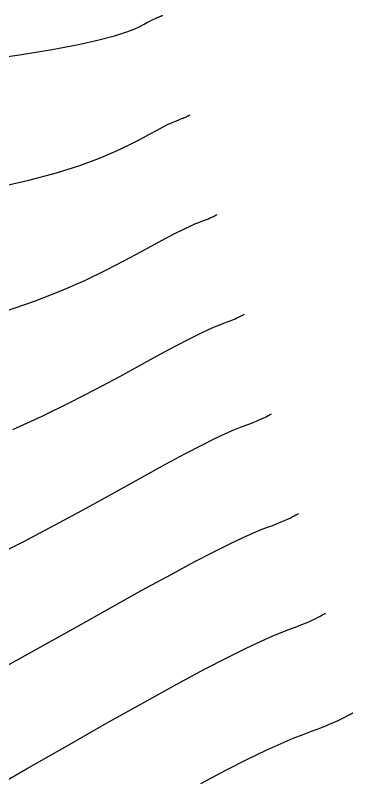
# Model space of a CAD drawing. Header units: millimetres. Extents: x 524954 to 526204, y 9523489 to 9524010.
# Drawn here: x 526100.85 to 526106.96, y 9523817.82 to 9523831.64 of the extents above; entities that cross this region are included whole.
import ezdxf

# ---------------------------------------------------------------- set-up
doc = ezdxf.new("R2010")
doc.units = ezdxf.units.MM
for name, color, linetype in [('CN_01_00', 3, 'Continuous'), ('CN_02_00', 4, 'Continuous'), ('CN_05_00', 6, 'Continuous'), ('CN_10_00', 1, 'Continuous')]:
    doc.layers.add(name, color=color, linetype=linetype)

msp = doc.modelspace()

# ---------------------------------------------------------------- linework, layer by layer
at = {"layer": 'CN_01_00', "flags": 128}
for points, elevation in [([(526100.205, 9523830.814), (526100.927, 9523830.919), (526101.521, 9523831.017), (526101.996, 9523831.107), (526102.366, 9523831.188), (526102.647, 9523831.261), (526102.854, 9523831.327), (526103.003, 9523831.384), (526103.108, 9523831.434), (526103.186, 9523831.475), (526103.249, 9523831.509), (526103.301, 9523831.536), (526103.343, 9523831.557), (526103.376, 9523831.573), (526103.403, 9523831.584), (526103.424, 9523831.593), (526103.44, 9523831.599), (526103.454, 9523831.604), (526103.466, 9523831.609), (526103.476, 9523831.613), (526103.485, 9523831.617), (526103.493, 9523831.62), (526103.499, 9523831.624), (526103.505, 9523831.626), (526103.509, 9523831.629), (526103.513, 9523831.631), (526103.516, 9523831.632), (526103.518, 9523831.633), (526103.519, 9523831.634), (526103.52, 9523831.635), (526103.521, 9523831.635), (526103.521, 9523831.635), (526103.521, 9523831.635), (526103.521, 9523831.635)], 301), ([(526100.678, 9523826.274), (526101.203, 9523826.455), (526101.68, 9523826.642), (526102.11, 9523826.831), (526102.494, 9523827.015), (526102.833, 9523827.19), (526103.129, 9523827.349), (526103.381, 9523827.487), (526103.592, 9523827.6), (526103.765, 9523827.69), (526103.906, 9523827.76), (526104.019, 9523827.814), (526104.107, 9523827.853), (526104.177, 9523827.882), (526104.233, 9523827.903), (526104.278, 9523827.92), (526104.318, 9523827.935), (526104.353, 9523827.949), (526104.383, 9523827.962), (526104.409, 9523827.974), (526104.431, 9523827.985), (526104.449, 9523827.994), (526104.464, 9523828.002), (526104.476, 9523828.008), (526104.486, 9523828.013), (526104.493, 9523828.017), (526104.498, 9523828.02), (526104.501, 9523828.022), (526104.503, 9523828.023), (526104.504, 9523828.023), (526104.505, 9523828.023), (526104.505, 9523828.023)], 299), ([(526100.41, 9523821.803), (526100.994, 9523822.096), (526101.573, 9523822.4), (526102.134, 9523822.704), (526102.664, 9523822.995), (526103.149, 9523823.264), (526103.576, 9523823.499), (526103.935, 9523823.692), (526104.23, 9523823.845), (526104.469, 9523823.964), (526104.661, 9523824.055), (526104.812, 9523824.121), (526104.931, 9523824.17), (526105.025, 9523824.206), (526105.103, 9523824.235), (526105.17, 9523824.262), (526105.23, 9523824.286), (526105.281, 9523824.308), (526105.325, 9523824.328), (526105.363, 9523824.346), (526105.394, 9523824.361), (526105.419, 9523824.375), (526105.44, 9523824.386), (526105.456, 9523824.394), (526105.468, 9523824.401), (526105.477, 9523824.405), (526105.482, 9523824.409), (526105.486, 9523824.41), (526105.488, 9523824.411), (526105.488, 9523824.412), (526105.488, 9523824.412)], 297)]:
    msp.add_lwpolyline(points, dxfattribs=dict(at, elevation=elevation))
at = {"layer": 'CN_02_00', "flags": 128}
for points, elevation in [([(526100.806, 9523824.129), (526101.337, 9523824.369), (526101.842, 9523824.616), (526102.314, 9523824.859), (526102.749, 9523825.092), (526103.139, 9523825.306), (526103.478, 9523825.493), (526103.763, 9523825.646), (526103.998, 9523825.768), (526104.188, 9523825.862), (526104.34, 9523825.934), (526104.46, 9523825.987), (526104.554, 9523826.026), (526104.629, 9523826.055), (526104.691, 9523826.078), (526104.744, 9523826.098), (526104.791, 9523826.118), (526104.832, 9523826.135), (526104.867, 9523826.151), (526104.897, 9523826.165), (526104.922, 9523826.178), (526104.942, 9523826.188), (526104.958, 9523826.197), (526104.971, 9523826.204), (526104.98, 9523826.209), (526104.987, 9523826.213), (526104.992, 9523826.215), (526104.995, 9523826.217), (526104.996, 9523826.217), (526104.997, 9523826.218), (526104.997, 9523826.218)], 298), ([(526100.651, 9523819.823), (526101.305, 9523820.185), (526101.954, 9523820.548), (526102.579, 9523820.898), (526103.159, 9523821.222), (526103.673, 9523821.505), (526104.106, 9523821.738), (526104.462, 9523821.922), (526104.751, 9523822.066), (526104.982, 9523822.175), (526105.164, 9523822.256), (526105.308, 9523822.315), (526105.421, 9523822.358), (526105.515, 9523822.393), (526105.597, 9523822.425), (526105.668, 9523822.454), (526105.73, 9523822.481), (526105.783, 9523822.505), (526105.828, 9523822.526), (526105.866, 9523822.545), (526105.897, 9523822.561), (526105.922, 9523822.575), (526105.941, 9523822.585), (526105.956, 9523822.593), (526105.966, 9523822.598), (526105.973, 9523822.602), (526105.977, 9523822.604), (526105.979, 9523822.605), (526105.98, 9523822.606), (526105.98, 9523822.606)], 296), ([(526104.211, 9523817.716), (526104.678, 9523817.962), (526105.071, 9523818.161), (526105.398, 9523818.318), (526105.667, 9523818.441), (526105.887, 9523818.535), (526106.067, 9523818.606), (526106.215, 9523818.662), (526106.34, 9523818.709), (526106.449, 9523818.751), (526106.545, 9523818.79), (526106.628, 9523818.826), (526106.699, 9523818.858), (526106.76, 9523818.887), (526106.811, 9523818.913), (526106.852, 9523818.934), (526106.885, 9523818.952), (526106.911, 9523818.966), (526106.931, 9523818.976), (526106.945, 9523818.984), (526106.954, 9523818.989), (526106.96, 9523818.992), (526106.962, 9523818.994), (526106.964, 9523818.994), (526106.964, 9523818.994)], 294)]:
    msp.add_lwpolyline(points, dxfattribs=dict(at, elevation=elevation))
at = {"layer": 'CN_05_00', "elevation": 295, "flags": 128}
msp.add_lwpolyline([(526100.329, 9523817.564), (526101.055, 9523817.981), (526101.79, 9523818.401), (526102.507, 9523818.808), (526103.179, 9523819.185), (526103.777, 9523819.515), (526104.282, 9523819.786), (526104.697, 9523820.001), (526105.034, 9523820.169), (526105.304, 9523820.296), (526105.517, 9523820.39), (526105.684, 9523820.459), (526105.818, 9523820.51), (526105.927, 9523820.551), (526106.023, 9523820.588), (526106.106, 9523820.622), (526106.179, 9523820.653), (526106.241, 9523820.682), (526106.294, 9523820.707), (526106.338, 9523820.729), (526106.375, 9523820.748), (526106.404, 9523820.763), (526106.426, 9523820.775), (526106.443, 9523820.785), (526106.455, 9523820.791), (526106.463, 9523820.795), (526106.468, 9523820.798), (526106.471, 9523820.8), (526106.472, 9523820.8), (526106.472, 9523820.8)], dxfattribs=at)
at = {"layer": 'CN_10_00', "elevation": 300, "flags": 128}
msp.add_lwpolyline([(526100.515, 9523828.512), (526101.099, 9523828.645), (526101.599, 9523828.781), (526102.023, 9523828.915), (526102.378, 9523829.046), (526102.674, 9523829.171), (526102.918, 9523829.287), (526103.119, 9523829.391), (526103.284, 9523829.481), (526103.42, 9523829.555), (526103.533, 9523829.613), (526103.624, 9523829.659), (526103.697, 9523829.693), (526103.755, 9523829.719), (526103.8, 9523829.737), (526103.837, 9523829.751), (526103.866, 9523829.762), (526103.892, 9523829.772), (526103.914, 9523829.781), (526103.934, 9523829.79), (526103.951, 9523829.797), (526103.965, 9523829.804), (526103.977, 9523829.81), (526103.987, 9523829.815), (526103.995, 9523829.819), (526104.001, 9523829.823), (526104.005, 9523829.825), (526104.009, 9523829.827), (526104.011, 9523829.828), (526104.012, 9523829.829), (526104.013, 9523829.829), (526104.013, 9523829.829), (526104.013, 9523829.829)], dxfattribs=at)

doc.saveas('drawing.dxf')
